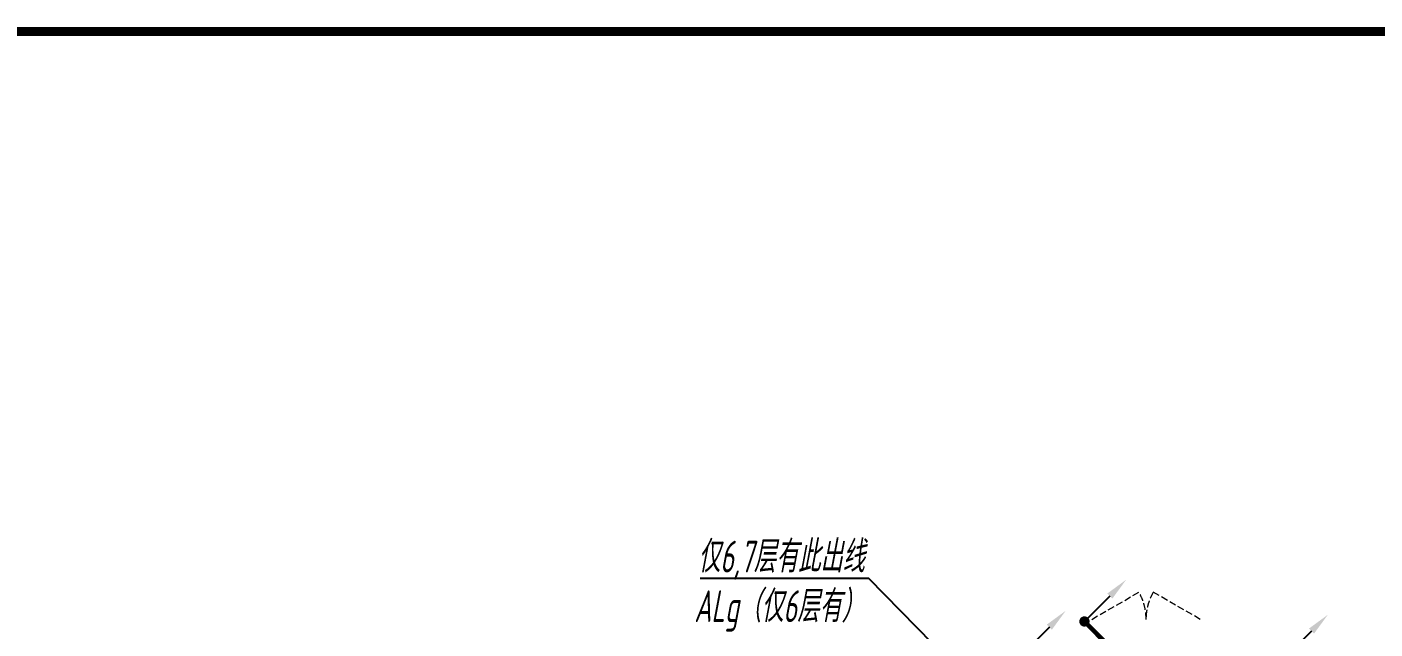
# Model space of a CAD drawing. Extents: x 3774419 to 4775970, y -926964 to 2266.
# Drawn here: x 4453922 to 4468798, y -756246 to -749604 of the extents above; entities that cross this region are included whole.
import ezdxf

# ---------------------------------------------------------------- set-up
doc = ezdxf.new("R2010")
doc.units = 0
doc.header["$LTSCALE"] = 1000
doc.header["$MEASUREMENT"] = 0
doc.linetypes.add('DASH', pattern=[0.35, 0.25, -0.1])
doc.layers.get('0').update_dxf_attribs({"linetype": 'CONTINUOUS'})
for name, color, linetype in [('!!电气', 1, 'CONTINUOUS'), ('!校对', 2, 'CONTINUOUS'), ('DIM-照明', 7, 'CONTINUOUS'), ('LWIRE', 4, 'CONTINUOUS'), ('WIRE-应急', 1, 'DASH')]:
    doc.layers.add(name, color=color, linetype=linetype)
doc.layers.add('WINDOW', color=146, linetype='CONTINUOUS', lineweight=20)
doc.layers.add('图框', color=147, linetype='CONTINUOUS', lineweight=20)
doc.styles.add('HZTXT', font='gbeitc.shx', dxfattribs={"width": 0.8, "height": 400, "bigfont": 'hztxt.shx'})
doc.styles.get("Standard").update_dxf_attribs({"font": 'gbenor.shx', "bigfont": 'gbcbig.shx'})

# ---------------------------------------------------------------- blocks, each defined once
blk = doc.blocks.new('A$C1C403CBE')
at = {"layer": 'WINDOW', "color": 252, "linetype": 'DASH', "ltscale": 0.3}
for points in [[(11800, 12583), (12320, 12883, -0.131652), (12400, 12583)], [(12998, 12583), (12479, 12883, 0.131652), (12398, 12583)]]:
    blk.add_lwpolyline(points, format="xyb", dxfattribs=at)
blk = doc.blocks.new('$TelecSys$00000079')
for p, q in [((0.7, 0.7), (0, 0)), ((0.104, 0.104), (0.104, 0.104)), ((-0.104, -0.104), (-0.104, -0.104))]:
    blk.add_line(p, q)
at = {"const_width": 0.142}
blk.add_lwpolyline([(-0.071, 0, 1), (0.071, 0, 1)], format="xyb", close=True, dxfattribs=at)
blk.add_solid([(0.63, 0.77), (0.77, 0.63), (1.15, 1.15)])
at = {"width": 0.8, "flags": 9}
blk.add_attdef('A', (0, 0), '', height=0.00002, dxfattribs=at)

msp = doc.modelspace()

# ---------------------------------------------------------------- linework, layer by layer
at = {"layer": '!校对', "color": 6}
msp.add_line((4463211.8, -755688.5), (4461351, -755688.5), dxfattribs=at)
at = {"color": 6}
msp.add_line((4464272, -756766.6), (4463211.8, -755688.5), dxfattribs=at)
at = {"layer": 'WIRE-应急', "const_width": 50}
msp.add_lwpolyline([(4466268.1, -756845.8), (4465591.3, -756162.7)], dxfattribs=at)
at = {"layer": '图框', "const_width": 100}
msp.add_lwpolyline([(4522669.6, -807053.6), (4522669.6, -749653.6), (4442069.6, -749653.6), (4442069.6, -807053.6)], close=True, dxfattribs=at)
msp.add_lwpolyline([(4522669.6, -807053.6), (4522669.6, -749653.6), (4442069.6, -749653.6), (4442069.6, -807053.6)], close=True, dxfattribs=at)

# ---------------------------------------------------------------- block references
at = {"layer": '!!电气'}
msp.add_blockref('A$C1C403CBE', (4453872, -768722.9), dxfattribs=at)
at = {"layer": 'LWIRE', "color": 6, "xscale": 400, "yscale": 400, "zscale": 400}
msp.add_blockref('$TelecSys$00000079', (4465591.3, -756162.7), dxfattribs=at)
at = {"layer": 'LWIRE', "xscale": 400, "yscale": 400, "zscale": 400}
for p in [(4464924.3, -756505), (4467817, -756548.9)]:
    msp.add_blockref('$TelecSys$00000079', p, dxfattribs=at)

# ---------------------------------------------------------------- texts
at = {"layer": 'DIM-照明', "color": 7, "style": 'HZTXT', "width": 0.7}
msp.add_text('仅6,7层有此出线', height=350, dxfattribs=at).set_placement((4461325.7, -755621.8, 1500))
at = {"layer": 'DIM-照明', "style": 'HZTXT', "width": 0.7}
msp.add_text('ALg（仅6层有）', height=350, dxfattribs=at).set_placement((4461285.8, -756169.2))

doc.saveas('drawing.dxf')
